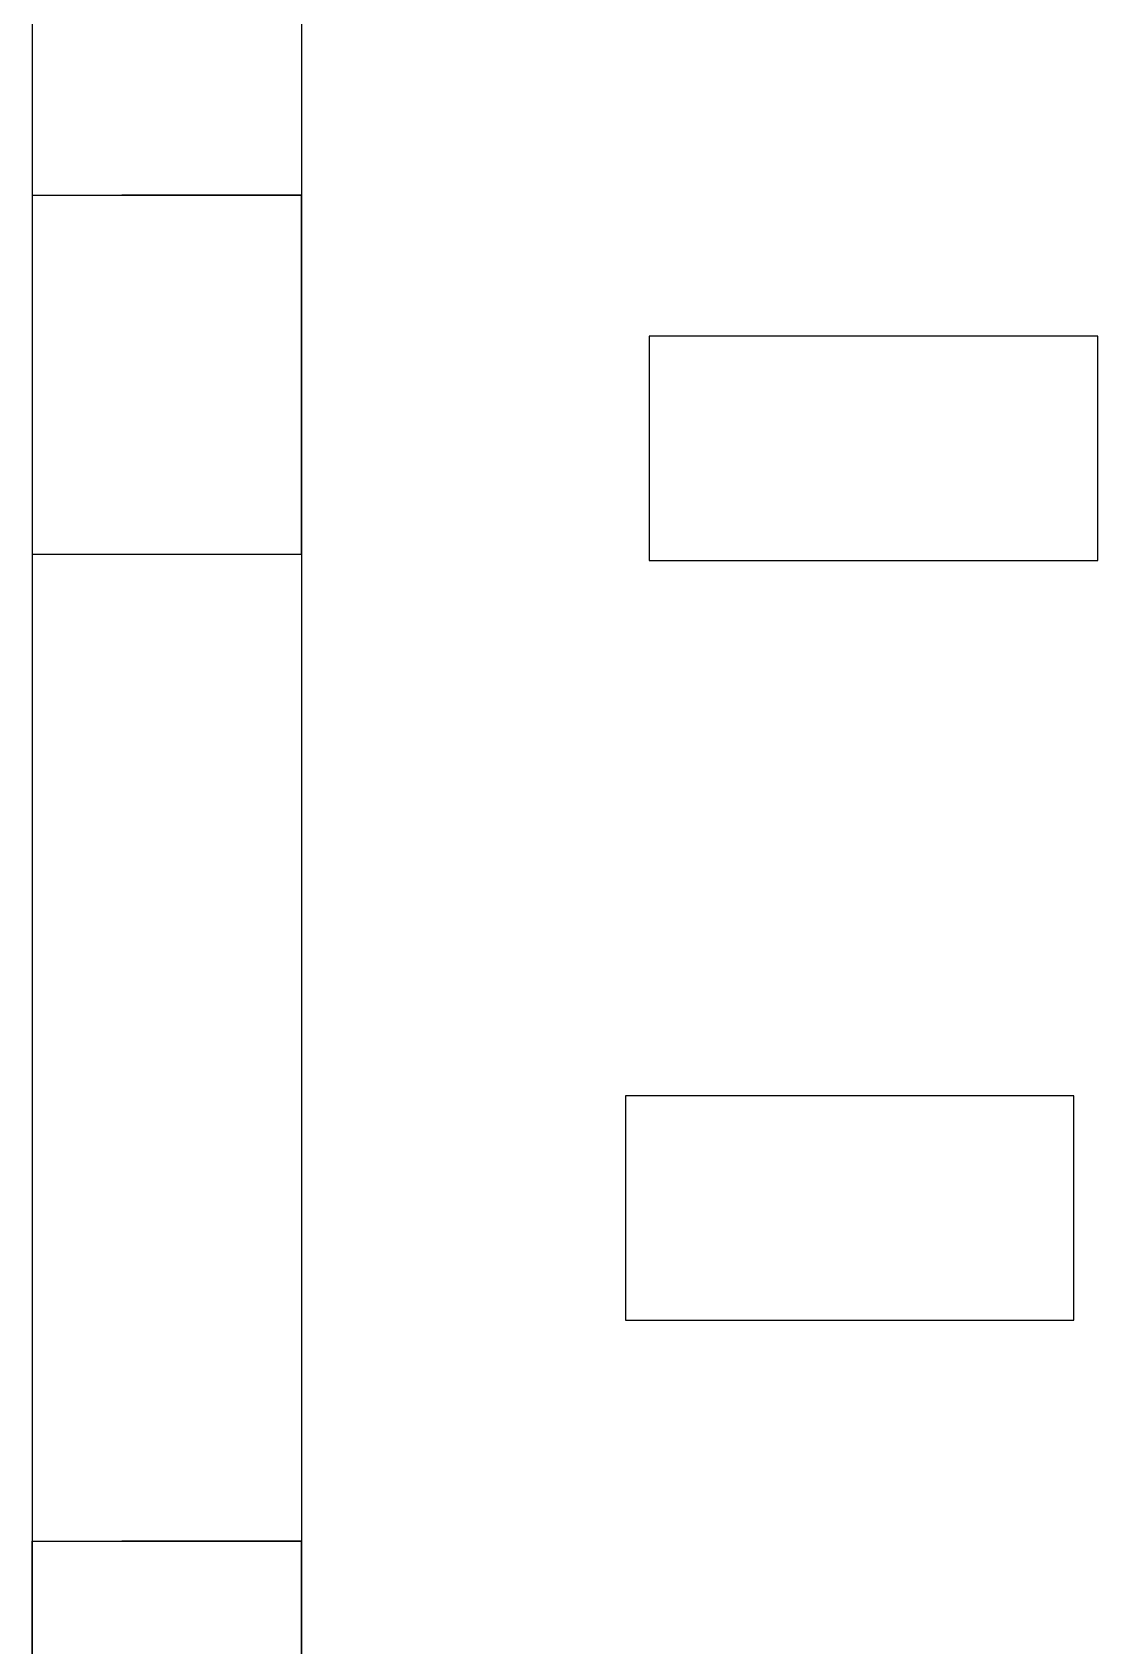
# Model space of a CAD drawing. Extents: x -19 to 297, y 0 to 420.
# Drawn here: x 52.67 to 58.61, y 189.69 to 198.68 of the extents above; entities that cross this region are included whole.
import ezdxf

# ---------------------------------------------------------------- set-up
doc = ezdxf.new("R2010")
doc.units = 0
doc.header["$MEASUREMENT"] = 0
doc.linetypes.add('K5LT_BASIC', pattern=[0])
doc.layers.add('Системный слой', color=7, linetype='Continuous')

# ---------------------------------------------------------------- blocks, each defined once
blk = doc.blocks.new('*U')
at = {"layer": 'Системный слой', "color": 5, "linetype": 'K5LT_BASIC'}
for p, q in [((58.6052, 196.9823), (56.1052, 196.9823)), ((56.1052, 196.9823), (56.1052, 195.7323)), ((58.6052, 195.7323), (58.6052, 196.9823)), ((56.1052, 195.7323), (58.6052, 195.7323)), ((58.4729, 192.749), (55.9729, 192.749)), ((55.9729, 192.749), (55.9729, 191.499)), ((58.4729, 191.499), (58.4729, 192.749)), ((55.9729, 191.499), (58.4729, 191.499))]:
    blk.add_line(p, q, dxfattribs=at)

msp = doc.modelspace()

# ---------------------------------------------------------------- linework, layer by layer
at = {"layer": 'Системный слой', "color": 5, "linetype": 'K5LT_BASIC'}
for p, q in [((52.6667, 203.2688), (52.6667, 180.7688)), ((54.1667, 203.2688), (54.1667, 182.7688)), ((52.6667, 197.7688), (54.1667, 197.7688)), ((54.1667, 197.7688), (53.1667, 197.7688)), ((54.1667, 195.7688), (54.1667, 197.7688)), ((54.1667, 197.0188), (54.1667, 196.2688)), ((52.6667, 195.7688), (54.1667, 195.7688)), ((52.6667, 188.2688), (52.6667, 190.2688)), ((52.6667, 190.2688), (54.1667, 190.2688)), ((54.1667, 190.2688), (53.1667, 190.2688)), ((54.1667, 188.2688), (54.1667, 190.2688))]:
    msp.add_line(p, q, dxfattribs=at)

# ---------------------------------------------------------------- block references
at = {"layer": 'Системный слой'}
msp.add_blockref('*U', (0, 0), dxfattribs=at)
msp.add_blockref('*U', (0, 0), dxfattribs=at)
msp.add_blockref('*U', (0, 0), dxfattribs=at)
msp.add_blockref('*U', (0, 0), dxfattribs=at)
msp.add_blockref('*U', (0, 0), dxfattribs=at)
msp.add_blockref('*U', (0, 0), dxfattribs=at)
msp.add_blockref('*U', (0, 0), dxfattribs=at)
msp.add_blockref('*U', (0, 0), dxfattribs=at)
msp.add_blockref('*U', (0, 0), dxfattribs=at)
msp.add_blockref('*U', (0, 0), dxfattribs=at)
msp.add_blockref('*U', (0, 0), dxfattribs=at)
msp.add_blockref('*U', (0, 0), dxfattribs=at)
msp.add_blockref('*U', (0, 0), dxfattribs=at)
msp.add_blockref('*U', (0, 0), dxfattribs=at)
msp.add_blockref('*U', (0, 0), dxfattribs=at)
msp.add_blockref('*U', (0, 0), dxfattribs=at)
msp.add_blockref('*U', (0, 0), dxfattribs=at)
msp.add_blockref('*U', (0, 0), dxfattribs=at)
msp.add_blockref('*U', (0, 0), dxfattribs=at)
msp.add_blockref('*U', (0, 0), dxfattribs=at)
msp.add_blockref('*U', (0, 0), dxfattribs=at)
msp.add_blockref('*U', (0, 0), dxfattribs=at)
msp.add_blockref('*U', (0, 0), dxfattribs=at)
msp.add_blockref('*U', (0, 0), dxfattribs=at)
msp.add_blockref('*U', (0, 0), dxfattribs=at)
msp.add_blockref('*U', (0, 0), dxfattribs=at)
msp.add_blockref('*U', (0, 0), dxfattribs=at)
msp.add_blockref('*U', (0, 0), dxfattribs=at)
msp.add_blockref('*U', (0, 0), dxfattribs=at)
msp.add_blockref('*U', (0, 0), dxfattribs=at)
msp.add_blockref('*U', (0, 0), dxfattribs=at)
msp.add_blockref('*U', (0, 0), dxfattribs=at)
msp.add_blockref('*U', (0, 0), dxfattribs=at)
msp.add_blockref('*U', (0, 0), dxfattribs=at)
msp.add_blockref('*U', (0, 0), dxfattribs=at)
msp.add_blockref('*U', (0, 0), dxfattribs=at)
msp.add_blockref('*U', (0, 0), dxfattribs=at)
msp.add_blockref('*U', (0, 0), dxfattribs=at)
msp.add_blockref('*U', (0, 0), dxfattribs=at)
msp.add_blockref('*U', (0, 0), dxfattribs=at)
msp.add_blockref('*U', (0, 0), dxfattribs=at)
msp.add_blockref('*U', (0, 0), dxfattribs=at)
msp.add_blockref('*U', (0, 0), dxfattribs=at)
msp.add_blockref('*U', (0, 0), dxfattribs=at)
msp.add_blockref('*U', (0, 0), dxfattribs=at)
msp.add_blockref('*U', (0, 0), dxfattribs=at)
msp.add_blockref('*U', (0, 0), dxfattribs=at)
msp.add_blockref('*U', (0, 0), dxfattribs=at)
msp.add_blockref('*U', (0, 0), dxfattribs=at)
msp.add_blockref('*U', (0, 0), dxfattribs=at)
msp.add_blockref('*U', (0, 0), dxfattribs=at)
msp.add_blockref('*U', (0, 0), dxfattribs=at)
msp.add_blockref('*U', (0, 0), dxfattribs=at)
msp.add_blockref('*U', (0, 0), dxfattribs=at)
msp.add_blockref('*U', (0, 0), dxfattribs=at)
msp.add_blockref('*U', (0, 0), dxfattribs=at)
msp.add_blockref('*U', (0, 0), dxfattribs=at)
msp.add_blockref('*U', (0, 0), dxfattribs=at)
msp.add_blockref('*U', (0, 0), dxfattribs=at)
msp.add_blockref('*U', (0, 0), dxfattribs=at)
msp.add_blockref('*U', (0, 0), dxfattribs=at)
msp.add_blockref('*U', (0, 0), dxfattribs=at)
msp.add_blockref('*U', (0, 0), dxfattribs=at)
msp.add_blockref('*U', (0, 0), dxfattribs=at)
msp.add_blockref('*U', (0, 0), dxfattribs=at)
msp.add_blockref('*U', (0, 0), dxfattribs=at)
msp.add_blockref('*U', (0, 0), dxfattribs=at)
msp.add_blockref('*U', (0, 0), dxfattribs=at)
msp.add_blockref('*U', (0, 0), dxfattribs=at)
msp.add_blockref('*U', (0, 0), dxfattribs=at)
msp.add_blockref('*U', (0, 0), dxfattribs=at)
msp.add_blockref('*U', (0, 0), dxfattribs=at)
msp.add_blockref('*U', (0, 0), dxfattribs=at)
msp.add_blockref('*U', (0, 0), dxfattribs=at)
msp.add_blockref('*U', (0, 0), dxfattribs=at)
msp.add_blockref('*U', (0, 0), dxfattribs=at)
msp.add_blockref('*U', (0, 0), dxfattribs=at)
msp.add_blockref('*U', (0, 0), dxfattribs=at)
msp.add_blockref('*U', (0, 0), dxfattribs=at)
msp.add_blockref('*U', (0, 0), dxfattribs=at)
msp.add_blockref('*U', (0, 0), dxfattribs=at)
msp.add_blockref('*U', (0, 0), dxfattribs=at)
msp.add_blockref('*U', (0, 0), dxfattribs=at)
msp.add_blockref('*U', (0, 0), dxfattribs=at)
msp.add_blockref('*U', (0, 0), dxfattribs=at)
msp.add_blockref('*U', (0, 0), dxfattribs=at)
msp.add_blockref('*U', (0, 0), dxfattribs=at)
msp.add_blockref('*U', (0, 0), dxfattribs=at)
msp.add_blockref('*U', (0, 0), dxfattribs=at)
msp.add_blockref('*U', (0, 0), dxfattribs=at)
msp.add_blockref('*U', (0, 0), dxfattribs=at)
msp.add_blockref('*U', (0, 0), dxfattribs=at)
msp.add_blockref('*U', (0, 0), dxfattribs=at)
msp.add_blockref('*U', (0, 0), dxfattribs=at)
msp.add_blockref('*U', (0, 0), dxfattribs=at)
msp.add_blockref('*U', (0, 0), dxfattribs=at)
msp.add_blockref('*U', (0, 0), dxfattribs=at)
msp.add_blockref('*U', (0, 0), dxfattribs=at)
msp.add_blockref('*U', (0, 0), dxfattribs=at)
msp.add_blockref('*U', (0, 0), dxfattribs=at)
msp.add_blockref('*U', (0, 0), dxfattribs=at)
msp.add_blockref('*U', (0, 0), dxfattribs=at)
msp.add_blockref('*U', (0, 0), dxfattribs=at)
msp.add_blockref('*U', (0, 0), dxfattribs=at)
msp.add_blockref('*U', (0, 0), dxfattribs=at)
msp.add_blockref('*U', (0, 0), dxfattribs=at)
msp.add_blockref('*U', (0, 0), dxfattribs=at)
msp.add_blockref('*U', (0, 0), dxfattribs=at)
msp.add_blockref('*U', (0, 0), dxfattribs=at)
msp.add_blockref('*U', (0, 0), dxfattribs=at)
msp.add_blockref('*U', (0, 0), dxfattribs=at)
msp.add_blockref('*U', (0, 0), dxfattribs=at)
msp.add_blockref('*U', (0, 0), dxfattribs=at)
msp.add_blockref('*U', (0, 0), dxfattribs=at)
msp.add_blockref('*U', (0, 0), dxfattribs=at)
msp.add_blockref('*U', (0, 0), dxfattribs=at)
msp.add_blockref('*U', (0, 0), dxfattribs=at)
msp.add_blockref('*U', (0, 0), dxfattribs=at)
msp.add_blockref('*U', (0, 0), dxfattribs=at)
msp.add_blockref('*U', (0, 0), dxfattribs=at)
msp.add_blockref('*U', (0, 0), dxfattribs=at)
msp.add_blockref('*U', (0, 0), dxfattribs=at)
msp.add_blockref('*U', (0, 0), dxfattribs=at)
msp.add_blockref('*U', (0, 0), dxfattribs=at)
msp.add_blockref('*U', (0, 0), dxfattribs=at)
msp.add_blockref('*U', (0, 0), dxfattribs=at)
msp.add_blockref('*U', (0, 0), dxfattribs=at)
msp.add_blockref('*U', (0, 0), dxfattribs=at)
msp.add_blockref('*U', (0, 0), dxfattribs=at)
msp.add_blockref('*U', (0, 0), dxfattribs=at)
msp.add_blockref('*U', (0, 0), dxfattribs=at)
msp.add_blockref('*U', (0, 0), dxfattribs=at)
msp.add_blockref('*U', (0, 0), dxfattribs=at)
msp.add_blockref('*U', (0, 0), dxfattribs=at)
msp.add_blockref('*U', (0, 0), dxfattribs=at)
msp.add_blockref('*U', (0, 0), dxfattribs=at)
msp.add_blockref('*U', (0, 0), dxfattribs=at)
msp.add_blockref('*U', (0, 0), dxfattribs=at)
msp.add_blockref('*U', (0, 0), dxfattribs=at)
msp.add_blockref('*U', (0, 0), dxfattribs=at)
msp.add_blockref('*U', (0, 0), dxfattribs=at)
msp.add_blockref('*U', (0, 0), dxfattribs=at)
msp.add_blockref('*U', (0, 0), dxfattribs=at)
msp.add_blockref('*U', (0, 0), dxfattribs=at)
msp.add_blockref('*U', (0, 0), dxfattribs=at)
msp.add_blockref('*U', (0, 0), dxfattribs=at)
msp.add_blockref('*U', (0, 0), dxfattribs=at)
msp.add_blockref('*U', (0, 0), dxfattribs=at)
msp.add_blockref('*U', (0, 0), dxfattribs=at)
msp.add_blockref('*U', (0, 0), dxfattribs=at)
msp.add_blockref('*U', (0, 0), dxfattribs=at)
msp.add_blockref('*U', (0, 0), dxfattribs=at)
msp.add_blockref('*U', (0, 0), dxfattribs=at)
msp.add_blockref('*U', (0, 0), dxfattribs=at)
msp.add_blockref('*U', (0, 0), dxfattribs=at)
msp.add_blockref('*U', (0, 0), dxfattribs=at)
msp.add_blockref('*U', (0, 0), dxfattribs=at)
msp.add_blockref('*U', (0, 0), dxfattribs=at)
msp.add_blockref('*U', (0, 0), dxfattribs=at)
msp.add_blockref('*U', (0, 0), dxfattribs=at)
msp.add_blockref('*U', (0, 0), dxfattribs=at)
msp.add_blockref('*U', (0, 0), dxfattribs=at)
msp.add_blockref('*U', (0, 0), dxfattribs=at)
msp.add_blockref('*U', (0, 0), dxfattribs=at)
msp.add_blockref('*U', (0, 0), dxfattribs=at)
msp.add_blockref('*U', (0, 0), dxfattribs=at)
msp.add_blockref('*U', (0, 0), dxfattribs=at)
msp.add_blockref('*U', (0, 0), dxfattribs=at)
msp.add_blockref('*U', (0, 0), dxfattribs=at)
msp.add_blockref('*U', (0, 0), dxfattribs=at)
msp.add_blockref('*U', (0, 0), dxfattribs=at)
msp.add_blockref('*U', (0, 0), dxfattribs=at)
msp.add_blockref('*U', (0, 0), dxfattribs=at)
msp.add_blockref('*U', (0, 0), dxfattribs=at)
msp.add_blockref('*U', (0, 0), dxfattribs=at)
msp.add_blockref('*U', (0, 0), dxfattribs=at)
msp.add_blockref('*U', (0, 0), dxfattribs=at)
msp.add_blockref('*U', (0, 0), dxfattribs=at)
msp.add_blockref('*U', (0, 0), dxfattribs=at)
msp.add_blockref('*U', (0, 0), dxfattribs=at)
msp.add_blockref('*U', (0, 0), dxfattribs=at)
msp.add_blockref('*U', (0, 0), dxfattribs=at)
msp.add_blockref('*U', (0, 0), dxfattribs=at)
msp.add_blockref('*U', (0, 0), dxfattribs=at)
msp.add_blockref('*U', (0, 0), dxfattribs=at)
msp.add_blockref('*U', (0, 0), dxfattribs=at)
msp.add_blockref('*U', (0, 0), dxfattribs=at)
msp.add_blockref('*U', (0, 0), dxfattribs=at)
msp.add_blockref('*U', (0, 0), dxfattribs=at)
msp.add_blockref('*U', (0, 0), dxfattribs=at)
msp.add_blockref('*U', (0, 0), dxfattribs=at)
msp.add_blockref('*U', (0, 0), dxfattribs=at)
msp.add_blockref('*U', (0, 0), dxfattribs=at)
msp.add_blockref('*U', (0, 0), dxfattribs=at)
msp.add_blockref('*U', (0, 0), dxfattribs=at)
msp.add_blockref('*U', (0, 0), dxfattribs=at)
msp.add_blockref('*U', (0, 0), dxfattribs=at)
msp.add_blockref('*U', (0, 0), dxfattribs=at)
msp.add_blockref('*U', (0, 0), dxfattribs=at)
msp.add_blockref('*U', (0, 0), dxfattribs=at)
msp.add_blockref('*U', (0, 0), dxfattribs=at)
msp.add_blockref('*U', (0, 0), dxfattribs=at)
msp.add_blockref('*U', (0, 0), dxfattribs=at)
msp.add_blockref('*U', (0, 0), dxfattribs=at)
msp.add_blockref('*U', (0, 0), dxfattribs=at)
msp.add_blockref('*U', (0, 0), dxfattribs=at)
msp.add_blockref('*U', (0, 0), dxfattribs=at)
msp.add_blockref('*U', (0, 0), dxfattribs=at)
msp.add_blockref('*U', (0, 0), dxfattribs=at)
msp.add_blockref('*U', (0, 0), dxfattribs=at)
msp.add_blockref('*U', (0, 0), dxfattribs=at)
msp.add_blockref('*U', (0, 0), dxfattribs=at)
msp.add_blockref('*U', (0, 0), dxfattribs=at)
msp.add_blockref('*U', (0, 0), dxfattribs=at)
msp.add_blockref('*U', (0, 0), dxfattribs=at)
msp.add_blockref('*U', (0, 0), dxfattribs=at)
msp.add_blockref('*U', (0, 0), dxfattribs=at)
msp.add_blockref('*U', (0, 0), dxfattribs=at)
msp.add_blockref('*U', (0, 0), dxfattribs=at)
msp.add_blockref('*U', (0, 0), dxfattribs=at)
msp.add_blockref('*U', (0, 0), dxfattribs=at)
msp.add_blockref('*U', (0, 0), dxfattribs=at)
msp.add_blockref('*U', (0, 0), dxfattribs=at)
msp.add_blockref('*U', (0, 0), dxfattribs=at)
msp.add_blockref('*U', (0, 0), dxfattribs=at)
msp.add_blockref('*U', (0, 0), dxfattribs=at)
msp.add_blockref('*U', (0, 0), dxfattribs=at)
msp.add_blockref('*U', (0, 0), dxfattribs=at)
msp.add_blockref('*U', (0, 0), dxfattribs=at)
msp.add_blockref('*U', (0, 0), dxfattribs=at)
msp.add_blockref('*U', (0, 0), dxfattribs=at)
msp.add_blockref('*U', (0, 0), dxfattribs=at)
msp.add_blockref('*U', (0, 0), dxfattribs=at)
msp.add_blockref('*U', (0, 0), dxfattribs=at)
msp.add_blockref('*U', (0, 0), dxfattribs=at)
msp.add_blockref('*U', (0, 0), dxfattribs=at)
msp.add_blockref('*U', (0, 0), dxfattribs=at)
msp.add_blockref('*U', (0, 0), dxfattribs=at)
msp.add_blockref('*U', (0, 0), dxfattribs=at)
msp.add_blockref('*U', (0, 0), dxfattribs=at)
msp.add_blockref('*U', (0, 0), dxfattribs=at)
msp.add_blockref('*U', (0, 0), dxfattribs=at)
msp.add_blockref('*U', (0, 0), dxfattribs=at)
msp.add_blockref('*U', (0, 0), dxfattribs=at)
msp.add_blockref('*U', (0, 0), dxfattribs=at)
msp.add_blockref('*U', (0, 0), dxfattribs=at)
msp.add_blockref('*U', (0, 0), dxfattribs=at)
msp.add_blockref('*U', (0, 0), dxfattribs=at)
msp.add_blockref('*U', (0, 0), dxfattribs=at)
msp.add_blockref('*U', (0, 0), dxfattribs=at)
msp.add_blockref('*U', (0, 0), dxfattribs=at)
msp.add_blockref('*U', (0, 0), dxfattribs=at)
msp.add_blockref('*U', (0, 0), dxfattribs=at)
msp.add_blockref('*U', (0, 0), dxfattribs=at)
msp.add_blockref('*U', (0, 0), dxfattribs=at)
msp.add_blockref('*U', (0, 0), dxfattribs=at)
msp.add_blockref('*U', (0, 0), dxfattribs=at)
msp.add_blockref('*U', (0, 0), dxfattribs=at)
msp.add_blockref('*U', (0, 0), dxfattribs=at)
msp.add_blockref('*U', (0, 0), dxfattribs=at)
msp.add_blockref('*U', (0, 0), dxfattribs=at)
msp.add_blockref('*U', (0, 0), dxfattribs=at)
msp.add_blockref('*U', (0, 0), dxfattribs=at)
msp.add_blockref('*U', (0, 0), dxfattribs=at)
msp.add_blockref('*U', (0, 0), dxfattribs=at)
msp.add_blockref('*U', (0, 0), dxfattribs=at)
msp.add_blockref('*U', (0, 0), dxfattribs=at)
msp.add_blockref('*U', (0, 0), dxfattribs=at)
msp.add_blockref('*U', (0, 0), dxfattribs=at)
msp.add_blockref('*U', (0, 0), dxfattribs=at)
msp.add_blockref('*U', (0, 0), dxfattribs=at)
msp.add_blockref('*U', (0, 0), dxfattribs=at)
msp.add_blockref('*U', (0, 0), dxfattribs=at)
msp.add_blockref('*U', (0, 0), dxfattribs=at)
msp.add_blockref('*U', (0, 0), dxfattribs=at)
msp.add_blockref('*U', (0, 0), dxfattribs=at)
msp.add_blockref('*U', (0, 0), dxfattribs=at)
msp.add_blockref('*U', (0, 0), dxfattribs=at)
msp.add_blockref('*U', (0, 0), dxfattribs=at)
msp.add_blockref('*U', (0, 0), dxfattribs=at)
msp.add_blockref('*U', (0, 0), dxfattribs=at)
msp.add_blockref('*U', (0, 0), dxfattribs=at)
msp.add_blockref('*U', (0, 0), dxfattribs=at)
msp.add_blockref('*U', (0, 0), dxfattribs=at)
msp.add_blockref('*U', (0, 0), dxfattribs=at)
msp.add_blockref('*U', (0, 0), dxfattribs=at)
msp.add_blockref('*U', (0, 0), dxfattribs=at)
msp.add_blockref('*U', (0, 0), dxfattribs=at)
msp.add_blockref('*U', (0, 0), dxfattribs=at)
msp.add_blockref('*U', (0, 0), dxfattribs=at)
msp.add_blockref('*U', (0, 0), dxfattribs=at)
msp.add_blockref('*U', (0, 0), dxfattribs=at)
msp.add_blockref('*U', (0, 0), dxfattribs=at)
msp.add_blockref('*U', (0, 0), dxfattribs=at)
msp.add_blockref('*U', (0, 0), dxfattribs=at)
msp.add_blockref('*U', (0, 0), dxfattribs=at)
msp.add_blockref('*U', (0, 0), dxfattribs=at)
msp.add_blockref('*U', (0, 0), dxfattribs=at)
msp.add_blockref('*U', (0, 0), dxfattribs=at)
msp.add_blockref('*U', (0, 0), dxfattribs=at)
msp.add_blockref('*U', (0, 0), dxfattribs=at)
msp.add_blockref('*U', (0, 0), dxfattribs=at)
msp.add_blockref('*U', (0, 0), dxfattribs=at)
msp.add_blockref('*U', (0, 0), dxfattribs=at)
msp.add_blockref('*U', (0, 0), dxfattribs=at)
msp.add_blockref('*U', (0, 0), dxfattribs=at)
msp.add_blockref('*U', (0, 0), dxfattribs=at)
msp.add_blockref('*U', (0, 0), dxfattribs=at)
msp.add_blockref('*U', (0, 0), dxfattribs=at)
msp.add_blockref('*U', (0, 0), dxfattribs=at)
msp.add_blockref('*U', (0, 0), dxfattribs=at)
msp.add_blockref('*U', (0, 0), dxfattribs=at)
msp.add_blockref('*U', (0, 0), dxfattribs=at)
msp.add_blockref('*U', (0, 0), dxfattribs=at)
msp.add_blockref('*U', (0, 0), dxfattribs=at)
msp.add_blockref('*U', (0, 0), dxfattribs=at)
msp.add_blockref('*U', (0, 0), dxfattribs=at)
msp.add_blockref('*U', (0, 0), dxfattribs=at)
msp.add_blockref('*U', (0, 0), dxfattribs=at)
msp.add_blockref('*U', (0, 0), dxfattribs=at)
msp.add_blockref('*U', (0, 0), dxfattribs=at)
msp.add_blockref('*U', (0, 0), dxfattribs=at)
msp.add_blockref('*U', (0, 0), dxfattribs=at)
msp.add_blockref('*U', (0, 0), dxfattribs=at)
msp.add_blockref('*U', (0, 0), dxfattribs=at)
msp.add_blockref('*U', (0, 0), dxfattribs=at)
msp.add_blockref('*U', (0, 0), dxfattribs=at)
msp.add_blockref('*U', (0, 0), dxfattribs=at)
msp.add_blockref('*U', (0, 0), dxfattribs=at)
msp.add_blockref('*U', (0, 0), dxfattribs=at)
msp.add_blockref('*U', (0, 0), dxfattribs=at)
msp.add_blockref('*U', (0, 0), dxfattribs=at)
msp.add_blockref('*U', (0, 0), dxfattribs=at)
msp.add_blockref('*U', (0, 0), dxfattribs=at)
msp.add_blockref('*U', (0, 0), dxfattribs=at)
msp.add_blockref('*U', (0, 0), dxfattribs=at)
msp.add_blockref('*U', (0, 0), dxfattribs=at)
msp.add_blockref('*U', (0, 0), dxfattribs=at)
msp.add_blockref('*U', (0, 0), dxfattribs=at)
msp.add_blockref('*U', (0, 0), dxfattribs=at)
msp.add_blockref('*U', (0, 0), dxfattribs=at)
msp.add_blockref('*U', (0, 0), dxfattribs=at)
msp.add_blockref('*U', (0, 0), dxfattribs=at)
msp.add_blockref('*U', (0, 0), dxfattribs=at)
msp.add_blockref('*U', (0, 0), dxfattribs=at)
msp.add_blockref('*U', (0, 0), dxfattribs=at)
msp.add_blockref('*U', (0, 0), dxfattribs=at)
msp.add_blockref('*U', (0, 0), dxfattribs=at)
msp.add_blockref('*U', (0, 0), dxfattribs=at)
msp.add_blockref('*U', (0, 0), dxfattribs=at)
msp.add_blockref('*U', (0, 0), dxfattribs=at)
msp.add_blockref('*U', (0, 0), dxfattribs=at)
msp.add_blockref('*U', (0, 0), dxfattribs=at)
msp.add_blockref('*U', (0, 0), dxfattribs=at)
msp.add_blockref('*U', (0, 0), dxfattribs=at)
msp.add_blockref('*U', (0, 0), dxfattribs=at)
msp.add_blockref('*U', (0, 0), dxfattribs=at)
msp.add_blockref('*U', (0, 0), dxfattribs=at)
msp.add_blockref('*U', (0, 0), dxfattribs=at)
msp.add_blockref('*U', (0, 0), dxfattribs=at)
msp.add_blockref('*U', (0, 0), dxfattribs=at)
msp.add_blockref('*U', (0, 0), dxfattribs=at)
msp.add_blockref('*U', (0, 0), dxfattribs=at)
msp.add_blockref('*U', (0, 0), dxfattribs=at)
msp.add_blockref('*U', (0, 0), dxfattribs=at)
msp.add_blockref('*U', (0, 0), dxfattribs=at)
msp.add_blockref('*U', (0, 0), dxfattribs=at)
msp.add_blockref('*U', (0, 0), dxfattribs=at)
msp.add_blockref('*U', (0, 0), dxfattribs=at)
msp.add_blockref('*U', (0, 0), dxfattribs=at)
msp.add_blockref('*U', (0, 0), dxfattribs=at)
msp.add_blockref('*U', (0, 0), dxfattribs=at)
msp.add_blockref('*U', (0, 0), dxfattribs=at)
msp.add_blockref('*U', (0, 0), dxfattribs=at)
msp.add_blockref('*U', (0, 0), dxfattribs=at)
msp.add_blockref('*U', (0, 0), dxfattribs=at)
msp.add_blockref('*U', (0, 0), dxfattribs=at)
msp.add_blockref('*U', (0, 0), dxfattribs=at)
msp.add_blockref('*U', (0, 0), dxfattribs=at)
msp.add_blockref('*U', (0, 0), dxfattribs=at)
msp.add_blockref('*U', (0, 0), dxfattribs=at)
msp.add_blockref('*U', (0, 0), dxfattribs=at)
msp.add_blockref('*U', (0, 0), dxfattribs=at)
msp.add_blockref('*U', (0, 0), dxfattribs=at)
msp.add_blockref('*U', (0, 0), dxfattribs=at)
msp.add_blockref('*U', (0, 0), dxfattribs=at)
msp.add_blockref('*U', (0, 0), dxfattribs=at)
msp.add_blockref('*U', (0, 0), dxfattribs=at)
msp.add_blockref('*U', (0, 0), dxfattribs=at)
msp.add_blockref('*U', (0, 0), dxfattribs=at)
msp.add_blockref('*U', (0, 0), dxfattribs=at)
msp.add_blockref('*U', (0, 0), dxfattribs=at)
msp.add_blockref('*U', (0, 0), dxfattribs=at)
msp.add_blockref('*U', (0, 0), dxfattribs=at)
msp.add_blockref('*U', (0, 0), dxfattribs=at)
msp.add_blockref('*U', (0, 0), dxfattribs=at)
msp.add_blockref('*U', (0, 0), dxfattribs=at)
msp.add_blockref('*U', (0, 0), dxfattribs=at)
msp.add_blockref('*U', (0, 0), dxfattribs=at)
msp.add_blockref('*U', (0, 0), dxfattribs=at)
msp.add_blockref('*U', (0, 0), dxfattribs=at)
msp.add_blockref('*U', (0, 0), dxfattribs=at)
msp.add_blockref('*U', (0, 0), dxfattribs=at)
msp.add_blockref('*U', (0, 0), dxfattribs=at)
msp.add_blockref('*U', (0, 0), dxfattribs=at)
msp.add_blockref('*U', (0, 0), dxfattribs=at)
msp.add_blockref('*U', (0, 0), dxfattribs=at)
msp.add_blockref('*U', (0, 0), dxfattribs=at)
msp.add_blockref('*U', (0, 0), dxfattribs=at)
msp.add_blockref('*U', (0, 0), dxfattribs=at)
msp.add_blockref('*U', (0, 0), dxfattribs=at)
msp.add_blockref('*U', (0, 0), dxfattribs=at)
msp.add_blockref('*U', (0, 0), dxfattribs=at)
msp.add_blockref('*U', (0, 0), dxfattribs=at)
msp.add_blockref('*U', (0, 0), dxfattribs=at)
msp.add_blockref('*U', (0, 0), dxfattribs=at)
msp.add_blockref('*U', (0, 0), dxfattribs=at)
msp.add_blockref('*U', (0, 0), dxfattribs=at)
msp.add_blockref('*U', (0, 0), dxfattribs=at)
msp.add_blockref('*U', (0, 0), dxfattribs=at)
msp.add_blockref('*U', (0, 0), dxfattribs=at)
msp.add_blockref('*U', (0, 0), dxfattribs=at)
msp.add_blockref('*U', (0, 0), dxfattribs=at)
msp.add_blockref('*U', (0, 0), dxfattribs=at)
msp.add_blockref('*U', (0, 0), dxfattribs=at)
msp.add_blockref('*U', (0, 0), dxfattribs=at)
msp.add_blockref('*U', (0, 0), dxfattribs=at)
msp.add_blockref('*U', (0, 0), dxfattribs=at)
msp.add_blockref('*U', (0, 0), dxfattribs=at)
msp.add_blockref('*U', (0, 0), dxfattribs=at)
msp.add_blockref('*U', (0, 0), dxfattribs=at)
msp.add_blockref('*U', (0, 0), dxfattribs=at)
msp.add_blockref('*U', (0, 0), dxfattribs=at)
msp.add_blockref('*U', (0, 0), dxfattribs=at)
msp.add_blockref('*U', (0, 0), dxfattribs=at)
msp.add_blockref('*U', (0, 0), dxfattribs=at)
msp.add_blockref('*U', (0, 0), dxfattribs=at)
msp.add_blockref('*U', (0, 0), dxfattribs=at)
msp.add_blockref('*U', (0, 0), dxfattribs=at)
msp.add_blockref('*U', (0, 0), dxfattribs=at)
msp.add_blockref('*U', (0, 0), dxfattribs=at)
msp.add_blockref('*U', (0, 0), dxfattribs=at)
msp.add_blockref('*U', (0, 0), dxfattribs=at)
msp.add_blockref('*U', (0, 0), dxfattribs=at)
msp.add_blockref('*U', (0, 0), dxfattribs=at)
msp.add_blockref('*U', (0, 0), dxfattribs=at)
msp.add_blockref('*U', (0, 0), dxfattribs=at)
msp.add_blockref('*U', (0, 0), dxfattribs=at)
msp.add_blockref('*U', (0, 0), dxfattribs=at)
msp.add_blockref('*U', (0, 0), dxfattribs=at)

doc.saveas('drawing.dxf')
